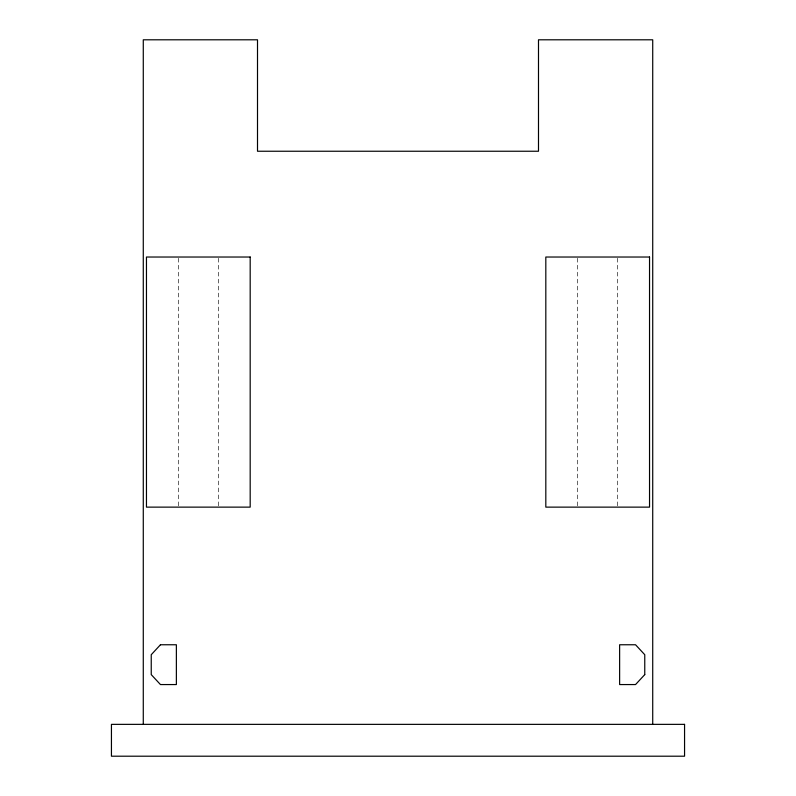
<?xml version="1.0" encoding="UTF-8"?>
<svg xmlns="http://www.w3.org/2000/svg" width="796" height="796" viewBox="0 0 796 796"><rect width="100%" height="100%" fill="white"/><g stroke="black" fill="none" stroke-linecap="round" stroke-linejoin="round"><path stroke-width="0.6" stroke-dasharray="3.98 2.98" d="M617.457 258.262L617.457 507.132M577.657 258.262L577.657 505.898M218.343 258.262L218.343 505.898M178.543 258.262L178.543 505.898"/><path stroke-width="1.19" d="M652.72 724.36L652.72 39.8L538.494 39.8L538.494 151.24L257.506 151.24L257.506 39.8L143.28 39.8L143.28 724.36M160.454 644.76L151.24 654.71L151.24 674.61L160.454 684.56L176.374 684.56L176.374 644.76L160.454 644.76M644.76 674.61L635.546 684.56L619.626 684.56L619.626 644.76L635.546 644.76L644.76 654.71L644.76 674.61M250.183 257.028L146.464 257.028L146.464 507.132L250.183 507.132L250.183 257.028M649.536 257.028L545.817 257.028L545.817 507.132L649.536 507.132L649.536 257.028M684.56 724.36L111.44 724.36L111.44 756.2L684.56 756.2L684.56 724.36"/></g></svg>
